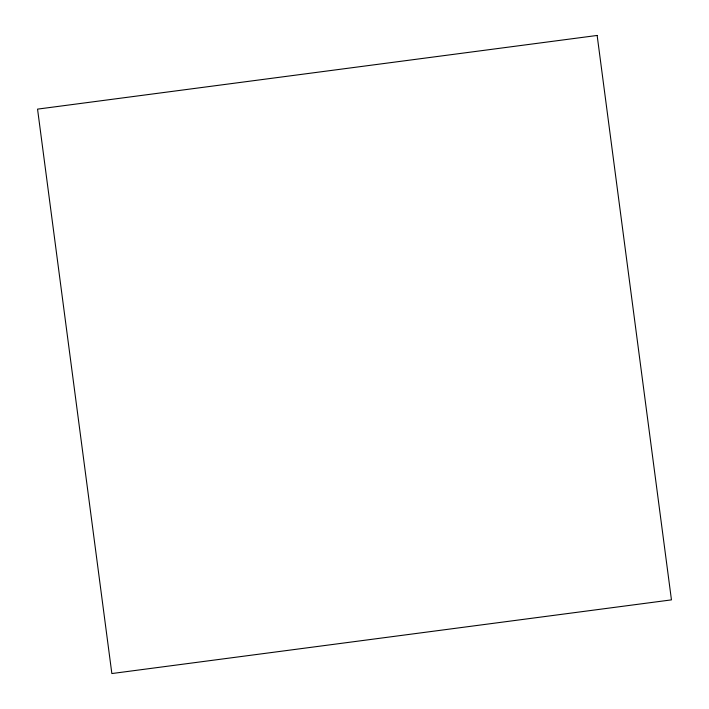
<?xml version="1.0" encoding="UTF-8"?>
<svg xmlns="http://www.w3.org/2000/svg" width="709" height="709" viewBox="0 0 709 709"><rect width="100%" height="100%" fill="white"/><g stroke="black" fill="none" stroke-linecap="round" stroke-linejoin="round"><path stroke-width="1.06" d="M597.146 35.45L37.55 109.124L111.854 673.55L671.45 599.876L597.146 35.45"/></g></svg>
